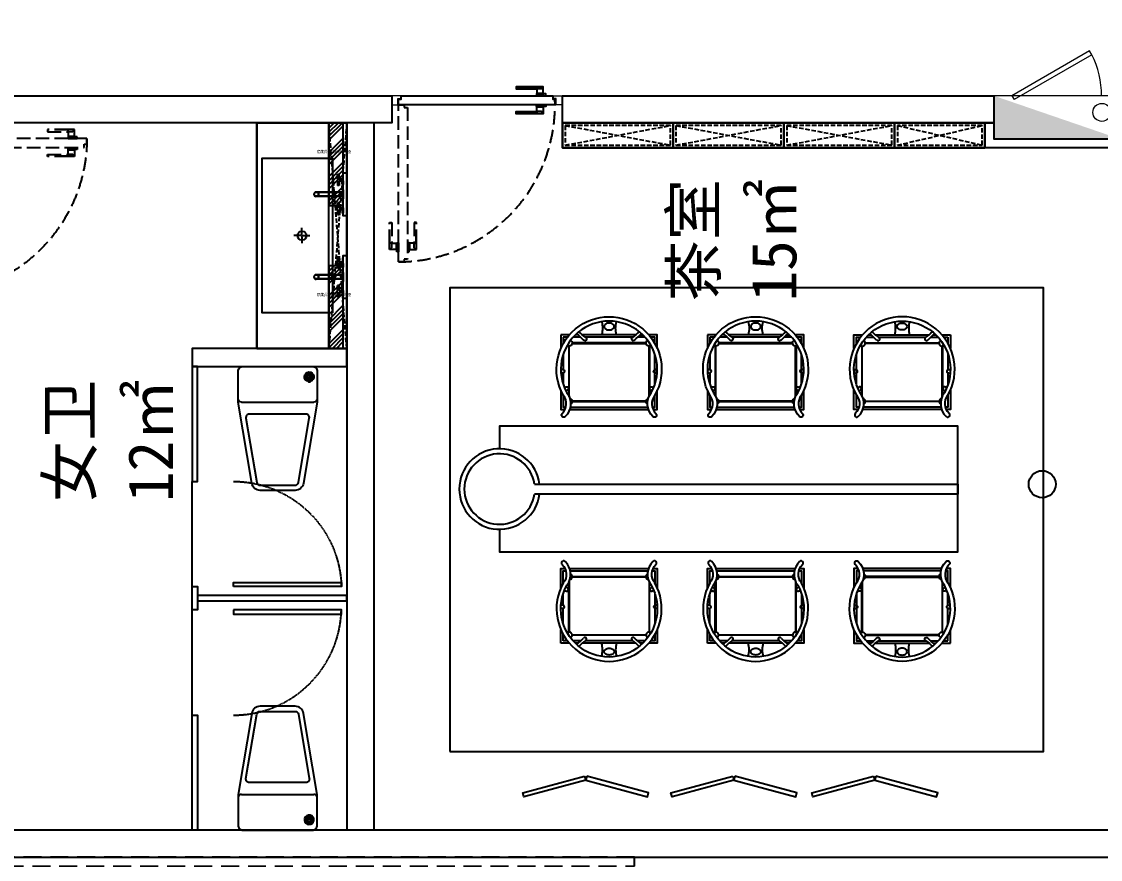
# Model space of a CAD drawing. Header units: millimetres. Extents: x 285006 to 3037698, y -2820855 to 192241.
# Drawn here: x 855496 to 861499, y -2765995 to -2761334 of the extents above; entities that cross this region are included whole.
import ezdxf
from ezdxf.enums import TextEntityAlignment as Align

# ---------------------------------------------------------------- set-up
doc = ezdxf.new("R2010")
doc.units = ezdxf.units.MM
doc.header["$PDMODE"] = 35
doc.header["$PDSIZE"] = -0.1
for name, pattern in [('1#C-6F$0$ACAD_ISO04W100', [30, 24, -3, 0, -3]), ('__DASH', [0.35, 0.25, -0.1]), ('DASH', [0.35, 0.25, -0.1]), ('DASHED', [0.75, 0.5, -0.25]), ('HIDDEN', [0.375, 0.25, -0.125])]:
    doc.linetypes.add(name, pattern=pattern)
for name, color, linetype in [('!PboDS-洁具', 31, 'Continuous'), ('!PboDS-门', 60, 'Continuous'), ('!PboEL-剖面粗实线', 160, 'Continuous'), ('!PboGS-中号字', 40, 'Continuous'), ('01-平面文字', 2, 'Continuous'), ('1#C-6F$0$0YG', 120, '1#C-6F$0$ACAD_ISO04W100'), ('3', 20, 'Continuous'), ('___', 4, 'Continuous'), ('BS-SHORT CABINET', 30, 'Continuous'), ('DOOR', 60, 'Continuous'), ('DOOR--02', 8, 'Continuous'), ('DS-FINISH', 20, 'Continuous'), ('FF-FURN', 51, 'Continuous'), ('FF-TEXT', 50, 'Continuous'), ('FF1-固定家具(落地、到顶)', 30, 'Continuous'), ('WALL', 255, 'Continuous'), ('家具', 2, 'Continuous'), ('打印框', 4, 'Continuous'), ('装饰--平面图', 2, 'Continuous')]:
    doc.layers.add(name, color=color, linetype=linetype)
doc.layers.add('1#C-6F$0$0XG-X', color=1, linetype='Continuous', lineweight=18)
doc.layers.add('DIM-1B-6F$0$A-ANNO-DIMS', color=73, linetype='Continuous', lineweight=18)
doc.styles.add('!赫思Small', font='', dxfattribs={"width": 0.85})
doc.styles.add('1#C-6F$0$GPSHT', font='', dxfattribs={"width": 0.8})
doc.styles.add('CCD_DIM', font='archs.shx', dxfattribs={"width": 0.7})
doc.styles.add('DIA', font='')
doc.styles.add('DIM-1B-6F$0$HYGB2014', font='hygbsz.shx', dxfattribs={"width": 0.7, "bigfont": 'hygbhz.shx'})
doc.styles.get('!赫思Small').set_extended_font_data('SimSun')
doc.styles.get('1#C-6F$0$GPSHT').set_extended_font_data('SimSun')
doc.styles.get('DIA').set_extended_font_data('SimSun')
doc.linetypes.add('1#C-6F$0$HY_LINE', pattern='A,1,-0.08,["HY",1#C-6F$0$GPSHT,S=0.1,R=0,X=-0.05,Y=-0.05],-0.15', length=1.23)
doc.dimstyles.new('DIM-1B-6F$0$DIMN', dxfattribs={"dimtxt": 300, "dimasz": 100, "dimexe": 250, "dimexo": 300, "dimgap": 0, "dimtad": 0, "dimdec": 0, "dimzin": 0, "dimdsep": 46, "dimtxsty": 'DIM-1B-6F$0$HYGB2014', "dimblk": 'DIM-1B-6F$0$_archtick', "dimcen": 0.09, "dimdle": 150, "dimclrt": 7, "dimazin": 0, "dimtfac": 1, "dimtdec": 0, "dimtix": 1, "dimtmove": 2, "dimatfit": 3, "dimfxl": 1, "dimtvp": 1, "dimtolj": 1, "dimtzin": 0, "dimarcsym": 0})

# ---------------------------------------------------------------- blocks, each defined once
blk = doc.blocks.new('做成ACAD TuKuai0408')
at = {"linetype": 'Continuous'}
blk.add_lwpolyline([(0, -191.5, 0.428333), (28.5, -220), (199.3, -220), (650.1, -144.1, 0.366124), (689.7, -97.2), (689.7, 97.2, 0.366124), (650.1, 144.1), (199.3, 220), (28.5, 220, 0.415921), (0, 191.5)], format="xyb", close=True, dxfattribs=at)
blk.add_lwpolyline([(199.3, 201), (199.3, -201)], dxfattribs=at)
blk.add_lwpolyline([(661.2, 97.2), (661.2, -97.2, -0.366124), (645.4, -116), (287.5, -176.3, -0.463996), (265.3, -157.5), (265.3, 157.5, -0.463996), (287.5, 176.3), (645.4, 116, -0.366124), (661.2, 97.2)], format="xyb", dxfattribs=at)
blk.add_lwpolyline([(57.6, -171.2), (85.3, -171.2), (85.3, -180.4), (57.6, -180.4)], close=True, dxfattribs=at)
for centre, radius, start, end in [((180.3, 201), 19, 0, 90), ((57.6, -175.1), 26.5, 8.44092, 348.35302), ((180.3, -201), 19, 270.00001, 0)]:
    blk.add_arc(centre, radius, start, end, dxfattribs=at)
at = {"color": 8, "linetype": 'Continuous'}
for radius, start, end in [(21.5, 10.42825, 345.5854), (16.5, 13.65152, 341.05894), (11.5, 19.82009, 332.20409)]:
    blk.add_arc((57.6, -175.1), radius, start, end, dxfattribs=at)
blk = doc.blocks.new('156g1reh1trh1tr')
at = {"layer": '!PboDS-门'}
blk.add_lwpolyline([(-104292, 114363.7), (-104292, 114393.7), (-105092, 114393.7), (-105092, 114363.7)], close=True, dxfattribs=at)
at = {"layer": '!PboDS-门', "color": 8, "linetype": 'HIDDEN', "ltscale": 10}
blk.add_arc((-104290.7, 114342), 801.7, 90.09168, 178.08956, dxfattribs=at)
blk = doc.blocks.new('M--850')
at = {"layer": 'DOOR'}
blk.add_lwpolyline([(-912, 50), (-38, 50), (-38, 18), (-53, 18), (-53, 0), (-897, 0), (-897, 18), (-912, 18), (-912, 50)], dxfattribs=at)
at = {"layer": 'DOOR--02', "linetype": 'DASH', "ltscale": 300}
for p, q in [((-136, 819), (-136, 705)), ((10, 819), (10, 705))]:
    blk.add_line(p, q, dxfattribs=at)
at = {"layer": 'DOOR--02'}
for p, q in [((-807, 98), (-693, 98)), ((-807, -48), (-693, -48))]:
    blk.add_line(p, q, dxfattribs=at)
at = {"layer": 'DOOR--02', "linetype": 'DASH', "ltscale": 300}
for points in [[(-38, 924), (-38, 50), (-70, 50), (-70, 65), (-88, 65), (-88, 909), (-70, 909), (-70, 924), (-38, 924)], [(-100, 820), (-100, 854.5), (-138, 854.5), (-138, 811.5)], [(-138, 854.5), (-126, 845), (-126, 819)], [(-88, 818.7), (-88, 869), (-98, 869), (-98, 818.7), (-88, 818.7)], [(-98, 852.5), (-88, 852.5)], [(-38, 869), (-38, 869)], [(-38, 818.7), (-38, 869), (-28, 869), (-28, 818.7), (-38, 818.7)], [(-28, 852.5), (-38, 852.5)], [(-26, 820), (-26, 854.5), (12, 854.5), (12, 811.5)], [(12, 854.5), (0, 845), (0, 819)], [(-138, 819), (-138, 705), (-126, 705), (-126, 819)], [(-128, 819), (-138, 819)], [(-128, 819), (-100, 819), (-100, 819)], [(-98, 835.5), (-88, 835.5)], [(-28, 835.5), (-38, 835.5)], [(2, 819), (-26, 819), (-26, 819)], [(12, 819), (12, 705), (0, 705), (0, 819)], [(2, 819), (12, 819)]]:
    blk.add_lwpolyline(points, dxfattribs=at)
for points in [[(-100, 854), (-100, 819.5), (-98, 819.5), (-98, 854)], [(-26, 854), (-26, 819.5), (-28, 819.5), (-28, 854)]]:
    blk.add_lwpolyline(points, close=True, dxfattribs=at)
at = {"layer": 'DOOR--02'}
for points in [[(-808, 62), (-842.5, 62), (-842.5, 100), (-799.5, 100)], [(-807, 100), (-693, 100), (-693, 88), (-807, 88)], [(-807, 90), (-807, 100)], [(-807, 90), (-807, 62), (-807, 62)], [(-806.7, 50), (-857, 50), (-857, 60), (-806.7, 60), (-806.7, 50)], [(-857, 50), (-857, 50)], [(-806.7, 0), (-857, 0), (-857, -10), (-806.7, -10), (-806.7, 0)], [(-808, -12), (-842.5, -12), (-842.5, -50), (-799.5, -50)], [(-807, -40), (-807, -12), (-807, -12)], [(-807, -50), (-693, -50), (-693, -38), (-807, -38)], [(-807, -40), (-807, -50)]]:
    blk.add_lwpolyline(points, dxfattribs=at)
at = {"layer": 'DOOR--02', "ltscale": 0.1}
for points in [[(-842.5, 100), (-833, 88), (-807, 88)], [(-840.5, 60), (-840.5, 50)], [(-823.5, 60), (-823.5, 50)], [(-842.5, -50), (-833, -38), (-807, -38)], [(-840.5, -10), (-840.5, 0)], [(-823.5, -10), (-823.5, 0)]]:
    blk.add_lwpolyline(points, dxfattribs=at)
at = {"layer": 'DOOR--02'}
for points in [[(-842, 62), (-807.5, 62), (-807.5, 60), (-842, 60)], [(-842, -12), (-807.5, -12), (-807.5, -10), (-842, -10)]]:
    blk.add_lwpolyline(points, close=True, dxfattribs=at)
at = {"layer": 'DOOR--02', "linetype": 'DASH', "ltscale": 300}
blk.add_arc((-35, 50), 874, 90.19667, 182.09824, dxfattribs=at)
at = {"layer": 'DS-FINISH', "linetype": 'Continuous', "lineweight": 0, "ltscale": 1000}
for points in [[(-915, 15), (-900, 15), (-900, 0), (-950, 0), (-950, 50), (-915, 50)], [(-35, 15), (-50, 15), (-50, 0), (0, 0), (0, 50), (-35, 50)]]:
    blk.add_lwpolyline(points, close=True, dxfattribs=at)
blk = doc.blocks.new('*U507')
blk.add_blockref('M--850', (0, 0))
blk = doc.blocks.new('1#C-6F$0$单出口带卷盘消火栓')
at = {"layer": '1#C-6F$0$0XG-X'}
for p, q in [((368866.2, -61966.5), (368866.2, -61726.5)), ((368866.2, -61726.5), (369566.2, -61726.5)), ((369566.2, -61966.5), (369566.2, -61726.5)), ((369021.3, -62194.5), (369453.7, -61944.8)), ((369466.2, -61966.5), (369453.7, -61944.8)), ((368866.2, -61966.5), (368966.2, -61966.5)), ((368966.2, -61966.5), (369466.2, -61966.5)), ((369033.2, -62216.5), (369466.2, -61966.5)), ((369466.2, -61966.5), (369566.2, -61966.5)), ((369021.3, -62194.5), (369033.8, -62216.2))]:
    blk.add_line(p, q, dxfattribs=at)
blk.add_circle((368964.5, -61874.2), 50, dxfattribs=at)
blk.add_arc((369466.2, -61966.5), 500, 180, 207.13402, dxfattribs=at)
blk.add_solid([(368866.2, -61726.5), (369566.2, -61966.5), (369566.2, -61726.5)], dxfattribs=at)
blk = doc.blocks.new('DSGDGERGHER')
at = {"layer": '!PboDS-洁具'}
for p, q in [((856577, -58804), (856577, -58777.2)), ((856577, -58777.2), (856587, -58777.2)), ((856577, -58804), (856577, -58840.8)), ((856587, -58804), (856587, -58777.2)), ((856587, -58804), (856604.6, -58804)), ((856587, -58814), (856604.6, -58814)), ((856587, -58814), (856587, -58840.8)), ((856471.6, -58879), (856451.6, -58879)), ((856471.6, -58876.5), (856457.7, -58876.5)), ((856471.6, -58901.5), (856471.6, -58876.5)), ((856472.6, -58877.5), (856471.6, -58877.5)), ((856603.9, -58876.5), (856472.6, -58876.5)), ((856472.6, -58901.5), (856472.6, -58876.5)), ((856603.9, -58879), (856472.6, -58879)), ((856587, -58840.8), (856577, -58840.8)), ((856603.9, -58864), (856603.9, -58913.9)), ((856603.9, -58864), (856608.6, -58864)), ((856608.6, -58864), (856608.6, -58913.9)), ((856471.6, -58899), (856451.6, -58899)), ((856471.6, -58901.5), (856457.7, -58901.5)), ((856472.6, -58900.5), (856471.6, -58900.5)), ((856603.9, -58899), (856472.6, -58899)), ((856603.9, -58901.5), (856472.6, -58901.5)), ((856577, -58974), (856577, -58937.2)), ((856587, -58937.2), (856577, -58937.2)), ((856587, -58964), (856587, -58937.2)), ((856603.9, -58913.9), (856608.6, -58913.9)), ((856577, -58974), (856577, -59000.8)), ((856577, -59000.8), (856587, -59000.8)), ((856587, -58964), (856604.6, -58964)), ((856587, -58974), (856604.6, -58974)), ((856587, -58974), (856587, -59000.8))]:
    blk.add_line(p, q, dxfattribs=at)
for points in [[(856628.4, -59008.9), (856608.6, -59008.9), (856608.6, -58768.9), (856628.4, -58768.9)], [(856628.4, -58768.9), (856628.4, -59008.9)], [(856608.7, -58814), (856608.7, -58784.1), (856604.6, -58784.1), (856604.6, -58804)], [(856608.7, -58814), (856608.7, -58814), (856608.7, -58833.9), (856604.6, -58833.9), (856604.6, -58804)], [(856608.7, -58964), (856608.7, -58964), (856608.7, -58944.1), (856604.6, -58944.1), (856604.6, -58974)], [(856608.7, -58964), (856608.7, -58993.9), (856604.6, -58993.9), (856604.6, -58974)]]:
    blk.add_lwpolyline(points, dxfattribs=at)
blk.add_arc((856457.7, -58889), 12.5, 90.00216, 270.00216, dxfattribs=at)
blk = doc.blocks.new('*U920')
at = {"layer": 'FF1-固定家具(落地、到顶)', "color": 55, "linetype": 'DASH', "ltscale": 100}
for p, q in [((15.4, 124.6), (600.9, 15.4)), ((15.4, 15.4), (600.9, 124.6)), ((616.3, 0), (616.3, 140))]:
    blk.add_line(p, q, dxfattribs=at)
at = {"layer": 'FF1-固定家具(落地、到顶)'}
blk.add_lwpolyline([(0, 140), (616.3, 140), (616.3, 0), (0, 0)], close=True, dxfattribs=at)
at = {"layer": 'FF1-固定家具(落地、到顶)', "color": 55, "linetype": 'DASH', "ltscale": 100}
blk.add_lwpolyline([(15.4, 124.6), (600.9, 124.6), (600.9, 15.4), (15.4, 15.4)], close=True, dxfattribs=at)
blk = doc.blocks.new('*U921')
at = {"layer": 'FF1-固定家具(落地、到顶)', "color": 55, "linetype": 'DASH', "ltscale": 100}
for p, q in [((15.4, 124.6), (486.3, 15.4)), ((15.4, 15.4), (486.3, 124.6)), ((501.7, 0), (501.7, 140))]:
    blk.add_line(p, q, dxfattribs=at)
at = {"layer": 'FF1-固定家具(落地、到顶)'}
blk.add_lwpolyline([(0, 140), (501.7, 140), (501.7, 0), (0, 0)], close=True, dxfattribs=at)
at = {"layer": 'FF1-固定家具(落地、到顶)', "color": 55, "linetype": 'DASH', "ltscale": 100}
blk.add_lwpolyline([(15.4, 124.6), (486.3, 124.6), (486.3, 15.4), (15.4, 15.4)], close=True, dxfattribs=at)
blk = doc.blocks.new('A$C0B751E1A')
at = {"layer": '家具', "color": 51, "linetype": 'ByBlock', "ltscale": 0.5}
for points in [[(683.4, 25.2, -0.388075), (675.5, 150.6, 1.713285), (46.6, 150.6, -0.388075), (38.7, 25.2, 1.010163), (59.4, 3.8, 0.381875), (71.5, 167.2, -1.700219), (650.6, 167.2, 0.381875), (662.7, 3.8, 1.010163)], [(394.2, 622.3, -0.13438), (391.9, 613.6, -0.106842), (384.3, 605.4, -0.082314), (373.7, 600.4, -0.07067), (360.2, 598.5, -0.07067), (346.7, 600.4, -0.082314), (336.2, 605.4, -0.106842), (328.5, 613.6, -0.13438), (326.2, 622.3, -0.13438), (328.5, 630.9, -0.106842), (336.2, 639.1, -0.082314), (346.7, 644.2, -0.07067), (360.2, 646.1, -0.07067), (373.7, 644.2, -0.082314), (384.3, 639.1, -0.106842), (391.9, 630.9, -0.13438)]]:
    blk.add_lwpolyline(points, format="xyb", close=True, dxfattribs=at)
for points in [[(29.7, 471.8), (29.7, 565.1), (88.5, 565.1)], [(46.7, 505.9), (46.7, 548.1), (74.6, 548.1)], [(113.2, 548.1), (165.9, 548.1)], [(147.5, 565.1), (129.4, 565.1)], [(129.4, 565.1), (147.5, 565.1)], [(176.3, 565.1), (545.8, 565.1)], [(198.5, 548.1), (523.7, 548.1)], [(556.2, 548.1), (608.9, 548.1)], [(574.6, 565.1), (592.7, 565.1)], [(633.6, 565.1), (692.4, 565.1)], [(647.5, 548.1), (675.4, 548.1)], [(675.4, 548.1), (675.4, 505.9)], [(692.4, 565.1), (692.4, 471.8)], [(86.3, 142.2), (86.3, 490.3)], [(46.7, 223.4), (46.7, 433)], [(675.4, 433), (675.4, 326.4)], [(675.4, 303.8), (675.4, 223.4)], [(57.7, 51.3), (29.7, 51.3), (29.7, 184.6)], [(64.1, 68.4), (46.7, 68.4), (46.7, 150.5)], [(675.4, 150.5), (675.4, 68.4), (658.1, 68.4)], [(692.4, 184.6), (692.4, 51.3), (664.4, 51.3)], [(632.2, 51.3), (89.9, 51.3)], [(627.5, 68.4), (94.6, 68.4)]]:
    blk.add_lwpolyline(points, dxfattribs=at)
at = {"layer": '家具', "color": 250, "linetype": 'ByBlock', "ltscale": 0.5}
for points in [[(86.3, 490.3), (82.9, 490.3), (82.9, 149.2)], [(634.9, 490.3), (638.3, 490.3), (638.3, 147.6)], [(634.9, 140.2), (634.9, 490.3)]]:
    blk.add_lwpolyline(points, dxfattribs=at)
for points in [[(615.4, 509.8), (615.4, 506.4), (105.9, 506.4), (105.9, 509.8)], [(615.4, 110.1), (615.4, 106.7), (105.9, 106.7), (105.9, 110.1)]]:
    blk.add_lwpolyline(points, close=True, dxfattribs=at)
at = {"layer": '家具', "color": 51, "linetype": 'ByBlock', "ltscale": 0.5}
for centre, radius, start, end in [((141.2, 610.3), 174.8, 345.00144, 14.99856), ((580.9, 610.3), 174.8, 165.00144, 194.99856), ((86.3, 509), 21.3, 231.80714, 61.48931), ((-423.6, -71.2), 855.1, 44.60827, 48.92679), ((336.9, 751.5), 246, 221.99497, 236.46569), ((194.4, 536.6), 11.9, 214.50014, 61.6758), ((527.7, 536.6), 11.9, 118.3242, 325.49986), ((385.2, 751.5), 246, 303.53431, 318.00503), ((1145.7, -71.2), 855.1, 131.07321, 135.39173), ((635.8, 509), 21.3, 118.51069, 308.19286), ((29.4, 435.4), 109.3, 270.1864, 277.15267), ((29.4, 411.6), 109.3, 270.71277, 277.15267), ((43, 315.1), 11.9, 270, 102.90255), ((679.1, 315.1), 11.9, 77.09745, 270), ((692.8, 435.4), 109.3, 262.84733, 269.8136), ((692.8, 411.6), 109.3, 262.84733, 269.28723), ((2, 296.7), 109.3, 299.02515, 304.68845), ((69.7, 196.3), 11.9, 297.53578, 130.43832), ((13, 275.6), 109.3, 298.38433, 304.68845), ((652.4, 196.3), 11.9, 49.56168, 242.46422), ((709.1, 275.6), 109.3, 235.31155, 241.61567), ((720.1, 296.7), 109.3, 235.31155, 240.97485), ((86.3, 107.5), 21.3, 299.78189, 75.66971), ((635.8, 107.5), 21.3, 104.33029, 240.21811)]:
    blk.add_arc(centre, radius, start, end, dxfattribs=at)
blk = doc.blocks.new('DIM-1B-6F$0$_archtick')
at = {"const_width": 0.4}
blk.add_lwpolyline([(-0.7, -0.7), (0.7, 0.7)], dxfattribs=at)
blk = doc.blocks.new('CCD_Dimension_Tick')
at = {"color": 0, "linetype": 'ByBlock'}
for p, q in [((-1.091, 0), (0, 0)), ((0, 0), (1.091, 0))]:
    blk.add_line(p, q, dxfattribs=at)
at = {"color": 0, "linetype": 'Continuous', "const_width": 0.608}
blk.add_lwpolyline([(-0.61, -0.61), (0.61, 0.61)], dxfattribs=at)
blk = doc.blocks.new('*D1549')
at = {"layer": '___', "color": 44, "lineweight": -2, "transparency": 16777216}
for p, q in [((858778.8, -1074646.6), (858778.8, -1074958.5)), ((859505.8, -1074646.6), (859505.8, -1074958.5)), ((858878.8, -1074808.5), (859405.8, -1074808.5))]:
    blk.add_line(p, q, dxfattribs=at)
at = {"layer": 'Defpoints', "color": 0, "transparency": 16777216}
for p in [(858778.8, -1074496.6, 0), (859505.8, -1074496.6, 0), (859505.8, -1074808.5), (1058082.7, -2814913.1), (1059207.7, -2814913.1), (1059207.7, -2816154.7)]:
    blk.add_point(p, dxfattribs=at)
at = {"layer": 'DIM-1B-6F$0$A-ANNO-DIMS', "color": 0, "lineweight": -2, "transparency": 16777216}
for p, q in [((1058082.7, -2815213.1), (1058082.7, -2816404.7)), ((1059207.7, -2815213.1), (1059207.7, -2816404.7)), ((1057932.7, -2816154.7), (1059357.7, -2816154.7))]:
    blk.add_line(p, q, dxfattribs=at)
at = {"layer": '___', "color": 44, "lineweight": -2, "transparency": 16777216, "xscale": 100, "yscale": 100, "zscale": 100}
for p, rotation in [((858778.8, -1074808.5), 180.0002028373054), ((859505.8, -1074808.5), 0.0002028373054437641)]:
    blk.add_blockref('CCD_Dimension_Tick', p, dxfattribs=dict(at, rotation=rotation))
at = {"layer": 'DIM-1B-6F$0$A-ANNO-DIMS', "color": 0, "lineweight": -2, "transparency": 16777216, "xscale": 100, "yscale": 100, "zscale": 100, "rotation": 180}
blk.add_blockref('DIM-1B-6F$0$_archtick', (1058082.7, -2816154.7), dxfattribs=at)
at = {"layer": 'DIM-1B-6F$0$A-ANNO-DIMS', "color": 0, "lineweight": -2, "transparency": 16777216, "xscale": 100, "yscale": 100, "zscale": 100}
blk.add_blockref('DIM-1B-6F$0$_archtick', (1059207.7, -2816154.7), dxfattribs=at)
at = {"layer": '___', "color": 50, "transparency": 16777216, "insert": (859142.3, -1074673.5), "char_height": 150, "attachment_point": 5, "rotation": 0.0002, "style": 'CCD_DIM'}
blk.add_mtext('\\A1;725', dxfattribs=at)
at = {"layer": 'DIM-1B-6F$0$A-ANNO-DIMS', "color": 7, "transparency": 16777216, "insert": (1058645.2, -2815854.7), "char_height": 300, "attachment_point": 5, "style": 'DIM-1B-6F$0$HYGB2014'}
blk.add_mtext('\\A1;1125', dxfattribs=at)
blk = doc.blocks.new('*D1550')
at = {"layer": '___', "color": 44, "lineweight": -2, "transparency": 16777216}
for p, q in [((854266.3, -1074646.6), (854266.3, -1075059.3)), ((856570.5, -1074646.6), (856570.5, -1075059.3)), ((856470.5, -1074909.3), (854366.3, -1074909.3))]:
    blk.add_line(p, q, dxfattribs=at)
at = {"layer": 'Defpoints', "color": 0, "transparency": 16777216}
for p in [(854266.3, -1074496.6, 0), (856570.5, -1074496.6, 0), (854266.3, -1074909.3), (1059207.7, -2814913.1), (1060332.7, -2814913.1), (1060332.7, -2816154.7)]:
    blk.add_point(p, dxfattribs=at)
at = {"layer": 'DIM-1B-6F$0$A-ANNO-DIMS', "color": 0, "lineweight": -2, "transparency": 16777216}
for p, q in [((1059207.7, -2815213.1), (1059207.7, -2816404.7)), ((1060332.7, -2815213.1), (1060332.7, -2816404.7)), ((1059057.7, -2816154.7), (1060482.7, -2816154.7))]:
    blk.add_line(p, q, dxfattribs=at)
at = {"layer": '___', "color": 44, "lineweight": -2, "transparency": 16777216, "xscale": 100, "yscale": 100, "zscale": 100, "rotation": 180}
blk.add_blockref('CCD_Dimension_Tick', (854266.3, -1074909.3), dxfattribs=at)
at = {"layer": '___', "color": 44, "lineweight": -2, "transparency": 16777216, "xscale": 100, "yscale": 100, "zscale": 100}
blk.add_blockref('CCD_Dimension_Tick', (856570.5, -1074909.3), dxfattribs=at)
at = {"layer": 'DIM-1B-6F$0$A-ANNO-DIMS', "color": 0, "lineweight": -2, "transparency": 16777216, "xscale": 100, "yscale": 100, "zscale": 100, "rotation": 180}
blk.add_blockref('DIM-1B-6F$0$_archtick', (1059207.7, -2816154.7), dxfattribs=at)
at = {"layer": 'DIM-1B-6F$0$A-ANNO-DIMS', "color": 0, "lineweight": -2, "transparency": 16777216, "xscale": 100, "yscale": 100, "zscale": 100}
blk.add_blockref('DIM-1B-6F$0$_archtick', (1060332.7, -2816154.7), dxfattribs=at)
at = {"layer": '___', "color": 50, "transparency": 16777216, "insert": (855418.4, -1074774.3), "char_height": 150, "attachment_point": 5, "style": 'CCD_DIM'}
blk.add_mtext('\\A1;2305', dxfattribs=at)
at = {"layer": 'DIM-1B-6F$0$A-ANNO-DIMS', "color": 7, "transparency": 16777216, "insert": (1059770.2, -2815854.7), "char_height": 300, "attachment_point": 5, "style": 'DIM-1B-6F$0$HYGB2014'}
blk.add_mtext('\\A1;1125', dxfattribs=at)
blk = doc.blocks.new('*D1551')
at = {"layer": '___', "color": 44, "lineweight": -2, "transparency": 16777216}
for p, q in [((855943.4, -1074646.6), (855943.4, -1074804.1)), ((856043.4, -1074654.1), (856470.5, -1074654.1)), ((856570.5, -1074646.6), (856570.5, -1074804.1))]:
    blk.add_line(p, q, dxfattribs=at)
at = {"layer": 'Defpoints', "color": 0, "transparency": 16777216}
for p in [(855943.4, -1074496.6, 0), (856570.5, -1074496.6, 0), (856570.5, -1074654.1), (1060332.7, -2814913.1), (1061457.7, -2814913.1), (1061457.7, -2816154.7)]:
    blk.add_point(p, dxfattribs=at)
at = {"layer": 'DIM-1B-6F$0$A-ANNO-DIMS', "color": 0, "lineweight": -2, "transparency": 16777216}
for p, q in [((1060332.7, -2815213.1), (1060332.7, -2816404.7)), ((1061457.7, -2815213.1), (1061457.7, -2816404.7)), ((1060182.7, -2816154.7), (1061607.7, -2816154.7))]:
    blk.add_line(p, q, dxfattribs=at)
at = {"layer": '___', "color": 44, "lineweight": -2, "transparency": 16777216, "xscale": 100, "yscale": 100, "zscale": 100, "rotation": 180}
blk.add_blockref('CCD_Dimension_Tick', (855943.4, -1074654.1), dxfattribs=at)
at = {"layer": '___', "color": 44, "lineweight": -2, "transparency": 16777216, "xscale": 100, "yscale": 100, "zscale": 100}
blk.add_blockref('CCD_Dimension_Tick', (856570.5, -1074654.1), dxfattribs=at)
at = {"layer": 'DIM-1B-6F$0$A-ANNO-DIMS', "color": 0, "lineweight": -2, "transparency": 16777216, "xscale": 100, "yscale": 100, "zscale": 100, "rotation": 180}
blk.add_blockref('DIM-1B-6F$0$_archtick', (1060332.7, -2816154.7), dxfattribs=at)
at = {"layer": 'DIM-1B-6F$0$A-ANNO-DIMS', "color": 0, "lineweight": -2, "transparency": 16777216, "xscale": 100, "yscale": 100, "zscale": 100}
blk.add_blockref('DIM-1B-6F$0$_archtick', (1061457.7, -2816154.7), dxfattribs=at)
at = {"layer": '___', "color": 50, "transparency": 16777216, "insert": (856256.9, -1074519.1), "char_height": 150, "attachment_point": 5, "style": 'CCD_DIM'}
blk.add_mtext('\\A1;625', dxfattribs=at)
at = {"layer": 'DIM-1B-6F$0$A-ANNO-DIMS', "color": 7, "transparency": 16777216, "insert": (1060895.2, -2815854.7), "char_height": 300, "attachment_point": 5, "style": 'DIM-1B-6F$0$HYGB2014'}
blk.add_mtext('\\A1;1125', dxfattribs=at)

msp = doc.modelspace()

# ---------------------------------------------------------------- hatches: boundary and pattern name
at = {"layer": '!PboEL-剖面粗实线', "linetype": 'DASH', "ltscale": 10}
h = msp.add_hatch(dxfattribs=at)
h.set_pattern_fill('ANSI34', color=250, scale=5, style=0)
h.set_pattern_definition([(45, (-332280.99, -2537023.04), (-67.351921, 67.351921), []), (45, (-332258.54, -2537023.04), (-67.351921, 67.351921), []), (45, (-332236.09, -2537023.04), (-67.351921, 67.351921), []), (45, (-332213.64, -2537023.04), (-67.351921, 67.351921), [])])
h.paths.add_polyline_path([(857205.1, -2761896.5), (857205.1, -2762356.5), (857285.1, -2762356.5), (857285.1, -2761896.5)])
h = msp.add_hatch(dxfattribs=at)
h.set_pattern_fill('ANSI34', color=250, scale=5, style=0)
h.set_pattern_definition([(45, (-332280.99, -2537818.81), (-67.351921, 67.351921), []), (45, (-332258.54, -2537818.81), (-67.351921, 67.351921), []), (45, (-332236.09, -2537818.81), (-67.351921, 67.351921), []), (45, (-332213.64, -2537818.81), (-67.351921, 67.351921), [])])
h.paths.add_polyline_path([(857205.1, -2762692.3), (857205.1, -2763152.3), (857285.1, -2763152.3), (857285.1, -2762692.3)])

# ---------------------------------------------------------------- linework, layer by layer
at = {"layer": '!PboDS-洁具'}
for p, q in [((857055.5, -2762519.4, 0), (857055.4, -2762482.3, 0)), ((857050.5, -2762524.5, 0), (857010.7, -2762524.6, 0)), ((857055.5, -2762529.5, 0), (857055.7, -2762566.6, 0)), ((857060.6, -2762524.4, 0), (857100.3, -2762524.3, 0))]:
    msp.add_line(p, q, dxfattribs=at)
for points in [[(857305.1, -2763152.3), (856805.1, -2763152.3), (856805.1, -2761896.9), (857305.1, -2761896.9)], [(856445.1, -2763892.3), (856475.1, -2763892.3), (856475.1, -2763252.3), (856445.1, -2763252.3)], [(856445.1, -2764477.3), (856475.1, -2764477.3), (856475.1, -2764607.3), (856445.1, -2764607.3)], [(856475.1, -2764527.3), (856475.1, -2764557.3), (857305.1, -2764557.3), (857305.1, -2764527.3)], [(856445.1, -2765192.3), (856475.1, -2765192.3), (856475.1, -2765832.3), (856445.1, -2765832.3)]]:
    msp.add_lwpolyline(points, close=True, dxfattribs=at)
at = {"layer": '!PboDS-洁具', "elevation": 0}
for points in [[(856805.1, -2763152.3), (857305.1, -2763152.3), (857305.1, -2761896.9), (856805.1, -2761896.9)], [(857225.1, -2762954.6), (856835.1, -2762954.6), (856835.1, -2762094.6), (857225.1, -2762094.6)]]:
    msp.add_lwpolyline(points, close=True, dxfattribs=at)
at = {"layer": '!PboDS-洁具'}
for points in [[(857305.1, -2761896.9), (857305.1, -2763152.3), (857205.1, -2763152.3), (857205.1, -2761896.9), (857305.1, -2761896.9)], [(856445.1, -2764477.3), (856445.1, -2763892.3)], [(856445.1, -2765192.3), (856445.1, -2764607.3)]]:
    msp.add_lwpolyline(points, dxfattribs=at)
at = {"layer": '!PboDS-洁具', "linetype": '__DASH', "ltscale": 100}
msp.add_lwpolyline([(857305.1, -2761896.9), (857205.1, -2763152.3)], dxfattribs=at)
at = {"layer": '!PboDS-洁具', "linetype": '__DASH', "ltscale": 100, "elevation": 0}
msp.add_lwpolyline([(857305.1, -2763152.3), (857205.1, -2761896.9)], dxfattribs=at)
at = {"layer": '!PboDS-洁具', "elevation": 0}
msp.add_lwpolyline([(857055.1, -2762524.6, 1), (857055.9, -2762524.6, 1)], format="xyb", close=True, dxfattribs=at)
at = {"layer": '!PboDS-洁具'}
msp.add_circle((857055.5, -2762524.5, 0), 25.2, dxfattribs=at)
at = {"layer": '!PboEL-剖面粗实线', "color": 8, "linetype": 'DASH', "ltscale": 10}
for points in [[(857205.1, -2761896.5), (857205.1, -2762356.5), (857285.1, -2762356.5), (857285.1, -2761896.5)], [(857205.1, -2762692.3), (857205.1, -2763152.3), (857285.1, -2763152.3), (857285.1, -2762692.3)]]:
    msp.add_lwpolyline(points, close=True, dxfattribs=at)
at = {"layer": '01-平面文字', "color": 51, "elevation": 0}
msp.add_lwpolyline([(858349.1, -2763906.6), (860705.7, -2763906.6), (860705.7, -2763962.6), (858349.1, -2763962.6)], dxfattribs=at)
at = {"layer": '01-平面文字', "color": 51}
for radius, start, end in [(224, 7.18076, 352.81924), (196, 8.21321, 351.78679)]:
    msp.add_arc((858155.1, -2763934.6, 0), radius, start, end, dxfattribs=at)
at = {"layer": '1#C-6F$0$0YG', "color": 5, "linetype": '1#C-6F$0$HY_LINE', "ltscale": 3.5}
msp.add_circle((861175, -2763907.6, 0), 75, dxfattribs=at)
at = {"layer": '3', "color": 53, "elevation": 0}
msp.add_lwpolyline([(858155.1, -2764158.6), (858155.1, -2764284.6), (860705.7, -2764284.6), (860705.7, -2763584.7), (858155.1, -2763584.7), (858155.1, -2763710.6)], dxfattribs=at)
for points in [[(858628.5, -2765531.3), (858634.7, -2765554.5), (858290.5, -2765646.7), (858284.3, -2765623.5)], [(858640.9, -2765531.3), (858634.7, -2765554.5), (858978.8, -2765646.7), (858985, -2765623.5)], [(859452.9, -2765531.3), (859459.1, -2765554.5), (859115, -2765646.7), (859108.8, -2765623.5)], [(859465.3, -2765531.3), (859459.1, -2765554.5), (859803.3, -2765646.7), (859809.5, -2765623.5)], [(860237, -2765531.3), (860243.2, -2765554.5), (859899.1, -2765646.7), (859892.9, -2765623.5)], [(860249.4, -2765531.3), (860243.2, -2765554.5), (860587.4, -2765646.7), (860593.6, -2765623.5)]]:
    msp.add_lwpolyline(points, close=True, dxfattribs=at)
at = {"layer": 'BS-SHORT CABINET'}
msp.add_lwpolyline([(858505.1, -2761896.9), (860855.7, -2761896.9), (860855.7, -2762036.9), (858505.1, -2762036.9)], close=True, dxfattribs=at)
at = {"layer": 'FF-FURN', "linetype": 'DASHED', "ltscale": 200, "elevation": 0}
msp.add_lwpolyline([(853905.6, -2765982.3), (853905.6, -2766032.3), (858905.6, -2766032.3), (858905.6, -2765982.3)], close=True, dxfattribs=at)
at = {"layer": 'WALL', "elevation": 0}
msp.add_lwpolyline([(854935.3, -2761746.9), (857555.1, -2761746.9), (857555.1, -2761896.9), (854935.3, -2761896.9)], dxfattribs=at)
at = {"layer": 'WALL'}
for points in [[(860905.7, -2761896.9), (858505.1, -2761896.9), (858505.1, -2761746.9), (860905.7, -2761746.9)], [(856445.1, -2763252.3), (857305.1, -2763252.3), (857305.1, -2763152.3), (856445.1, -2763152.3)]]:
    msp.add_lwpolyline(points, close=True, dxfattribs=at)
for points in [[(857305.1, -2761896.9), (857305.1, -2765832.3)], [(857455.1, -2761896.9), (857455.1, -2765832.3)], [(862005.8, -2762036.9), (860855.7, -2762036.9), (860855.7, -2761896.9), (860905.7, -2761896.9), (860905.7, -2761986.9), (862005.7, -2761986.9)]]:
    msp.add_lwpolyline(points, dxfattribs=at)
at = {"layer": 'WALL', "elevation": 0}
msp.add_lwpolyline([(851105.6, -2765982.3), (862005.7, -2765982.3), (862005.7, -2765832.3), (851105.6, -2765832.3)], close=True, dxfattribs=at)
at = {"layer": '打印框', "color": 8, "elevation": 0}
msp.add_lwpolyline([(857878.5, -2765394), (861182.3, -2765394), (861182.3, -2762814.8), (857878.5, -2762814.8)], close=True, dxfattribs=at)

# ---------------------------------------------------------------- block references
at = {"layer": '!PboDS-洁具'}
for p in [(676.7, -2703405.7), (676.7, -2703865.7)]:
    msp.add_blockref('DSGDGERGHER', p, dxfattribs=at)
at = {"layer": '!PboDS-洁具', "xscale": -1, "rotation": 90.00000000000007}
msp.add_blockref('做成ACAD TuKuai0408', (856920.4, -2763252.3), dxfattribs=at)
at = {"layer": '!PboDS-洁具', "rotation": 89.99999999999993}
msp.add_blockref('做成ACAD TuKuai0408', (856920.4, -2765832.3), dxfattribs=at)
at = {"layer": '!PboDS-门', "extrusion": (0, 0, -1), "xscale": 0.7499999999720603, "yscale": 0.7499999999720603, "zscale": -0.7499999999720603}
msp.add_blockref('156g1reh1trh1tr', (-778456.1, -2850250.1), dxfattribs=at)
at = {"layer": '!PboDS-门', "extrusion": (0, 0, -1), "xscale": -0.7499999999720603, "yscale": 0.7499999999720603, "zscale": -0.7499999999720603, "rotation": 180}
msp.add_blockref('156g1reh1trh1tr', (-778456.1, -2678834.5), dxfattribs=at)
at = {"xscale": -1, "rotation": 180}
for name, p in [('*U920', (858505.1, -2761896.9)), ('*U920', (859121.4, -2761896.9)), ('*U920', (859737.7, -2761896.9)), ('*U921', (860354, -2761896.9))]:
    msp.add_blockref(name, p, dxfattribs=at)
at = {"layer": 'DS-FINISH', "rotation": 180}
msp.add_blockref('*U507', (857555.1, -2761746.9, 0), dxfattribs=at)
at = {"layer": 'DS-FINISH', "xscale": -1, "rotation": 270}
msp.add_blockref('*U507', (854935.3, -2761946.9), dxfattribs=at)
at = {"layer": 'WALL', "rotation": 179.999308721688}
msp.add_blockref('1#C-6F$0$单出口带卷盘消火栓', (1230471.2, -2823717.7, 0), dxfattribs=at)
at = {"layer": '装饰--平面图', "color": 250, "ltscale": 50}
for p, xscale, yscale, zscale in [((859057.2, -2763534.5, 0), -0.8100000000558794, 0.8099999999976715, 0.81), ((859872.8, -2763534.5, 0), -0.8100000000558794, 0.8099999999976715, 0.81), ((860103.6, -2763534.5, 0), 0.8100000000558794, 0.8100000000558794, 0.8100000000558794)]:
    msp.add_blockref('A$C0B751E1A', p, dxfattribs=dict(at, xscale=xscale, yscale=yscale, zscale=zscale))
at = {"layer": '装饰--平面图', "color": 250, "ltscale": 50, "rotation": 180}
for p, xscale, yscale, zscale in [((859057.2, -2764334.7, 0), 0.8100000000558794, 0.8100000000558794, 0.8100000000558794), ((859872.8, -2764334.7, 0), 0.8100000000558794, 0.8100000000558794, 0.8100000000558794), ((860103.6, -2764334.7, 0), -0.8100000000558794, 0.8099999999976715, 0.81)]:
    msp.add_blockref('A$C0B751E1A', p, dxfattribs=dict(at, xscale=xscale, yscale=yscale, zscale=zscale))

# ---------------------------------------------------------------- texts
at = {"layer": '!PboGS-中号字', "style": '!赫思Small', "width": 0.85}
for p in [(857330, -2762065.7), (857330, -2762861.5)]:
    msp.add_text('隐藏式抽纸盒和皂液器', height=16, dxfattribs=at).set_placement(p, align=Align.RIGHT)
at = {"layer": 'FF-TEXT', "color": 50, "style": 'DIA'}
for s, p in [('茶室', (859359.6, -2762550.2, 0)), ('女卫', (855888.3, -2763666.3, 0))]:
    msp.add_text(s, height=250, rotation=90.08483, dxfattribs=at).set_placement(p, align=Align.CENTER)
for s, p in [('15㎡', (859660.4, -2762550.2, 0)), ('12㎡', (856189.1, -2763666.3, 0))]:
    msp.add_text(s, height=250, rotation=90.08483, dxfattribs=at).set_placement(p, align=Align.MIDDLE)

# ---------------------------------------------------------------- dimensions: what is measured, and where the dimension line sits
at = {"layer": 'DIM-1B-6F$0$A-ANNO-DIMS'}
for p1, p2, picture, middle in [((1060332.7, -2814913.1), (1061457.7, -2814913.1), '*D1551', (1060895.2, -2815854.7)), ((1059207.7, -2814913.1), (1060332.7, -2814913.1), '*D1550', (1059770.2, -2815854.7)), ((1058082.7, -2814913.1), (1059207.7, -2814913.1), '*D1549', (1058645.2, -2815854.7))]:
    dim = msp.add_aligned_dim(p1=p1, p2=p2, distance=-1241.6, dimstyle='DIM-1B-6F$0$DIMN', dxfattribs=at)
    dim.commit()
    dim.dimension.update_dxf_attribs({"geometry": picture, "text_midpoint": middle})

doc.saveas('drawing.dxf')
